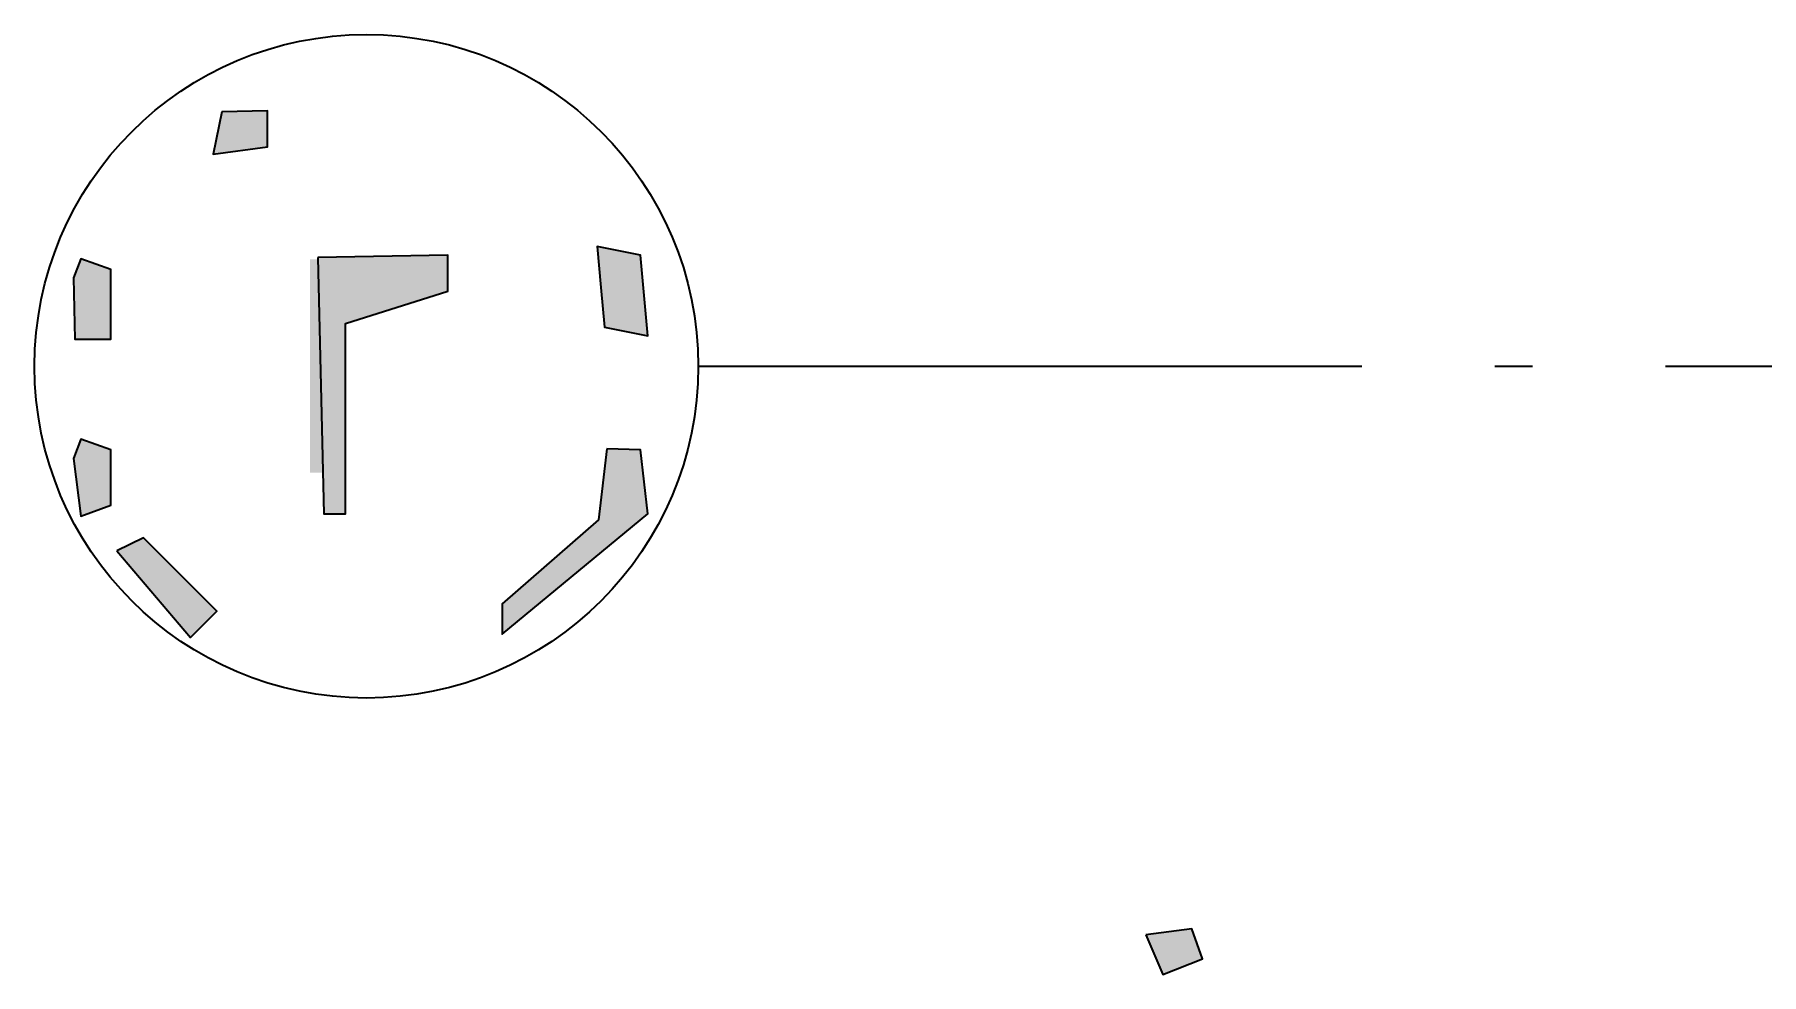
# Model space of a CAD drawing. Header units: millimetres. Extents: x -7200 to 93979, y -9600 to 40920.
# Drawn here: x -7200 to -3557, y 14917 to 16900 of the extents above; entities that cross this region are included whole.
import ezdxf
from ezdxf.enums import TextEntityAlignment as Align

# ---------------------------------------------------------------- set-up
doc = ezdxf.new("R2010")
doc.units = ezdxf.units.MM
doc.linetypes.add('ОСЕВАЯ', pattern=[2040, 1400, -280, 80, -280])
for name, color, linetype in [('ЗАЛИВКА', 7, 'Continuous'), ('МАРКИ', 1, 'Continuous'), ('ОСИ', 1, 'ОСЕВАЯ'), ('ПЛАН', 7, 'Continuous')]:
    doc.layers.add(name, color=color, linetype=linetype)
doc.styles.add('Arial', font='arial.ttf')

msp = doc.modelspace()

# ---------------------------------------------------------------- hatches: boundary and pattern name
at = {"layer": 'ЗАЛИВКА'}
for points in [[(-6805.2, 16736.7), (-6823, 16647.9), (-6708.8, 16663.1), (-6708.8, 16739.2)], [(-6602.2, 16429.5), (-6589.5, 15888.9), (-6543.8, 15888.9), (-6543.8, 16289.9), (-6328, 16358.5), (-6328, 16434.6)], [(-6005.6, 16366.1), (-5998, 16282.3), (-5906.6, 16264.5), (-5921.9, 16434.6), (-6013.2, 16452.4)], [(-7117.5, 16386.4), (-7114.9, 16256.9), (-7038.8, 16256.9), (-7038.8, 16404.2), (-7102.2, 16427)], [(-7117.5, 16005.6), (-7102.2, 15883.8), (-7038.8, 15906.6), (-7038.8, 16023.4), (-7102.2, 16046.2)], [(-5992.9, 16025.9), (-6010.7, 15876.2), (-6213.8, 15698.5), (-6213.8, 15635), (-5906.6, 15888.9), (-5921.9, 16023.4)], [(-7026.1, 15810.2), (-6871.2, 15627.4), (-6815.4, 15683.2), (-6970.2, 15838.1)], [(-4855.7, 15000.4), (-4820.2, 14916.6), (-4736.4, 14949.6), (-4759.2, 15013.1)]]:
    msp.add_hatch(color=7, dxfattribs=at).paths.add_polyline_path(points)

# ---------------------------------------------------------------- linework, layer by layer
at = {"layer": 'МАРКИ'}
msp.add_line((-5800, 16200), (-5800, 16200), dxfattribs=at)
msp.add_circle((-6500, 16200), 700, dxfattribs=at)
at = {"layer": 'ОСИ', "linetype": 'ОСЕВАЯ'}
msp.add_line((-5800, 16200), (91300, 16200), dxfattribs=at)
at = {"layer": 'ПЛАН'}
for points in [[(-6805.2, 16736.7), (-6823, 16647.9), (-6708.8, 16663.1), (-6708.8, 16739.2)], [(-6602.2, 16429.5), (-6589.5, 15888.9), (-6543.8, 15888.9), (-6543.8, 16289.9), (-6328, 16358.5), (-6328, 16434.6)], [(-6005.6, 16366.1), (-5998, 16282.3), (-5906.6, 16264.5), (-5921.9, 16434.6), (-6013.2, 16452.4)], [(-7117.5, 16386.4), (-7114.9, 16256.9), (-7038.8, 16256.9), (-7038.8, 16404.2), (-7102.2, 16427)], [(-7117.5, 16005.6), (-7102.2, 15883.8), (-7038.8, 15906.6), (-7038.8, 16023.4), (-7102.2, 16046.2)], [(-5992.9, 16025.9), (-6010.7, 15876.2), (-6213.8, 15698.5), (-6213.8, 15635), (-5906.6, 15888.9), (-5921.9, 16023.4)], [(-7026.1, 15810.2), (-6871.2, 15627.4), (-6815.4, 15683.2), (-6970.2, 15838.1)], [(-4855.7, 15000.4), (-4820.2, 14916.6), (-4736.4, 14949.6), (-4759.2, 15013.1)]]:
    msp.add_lwpolyline(points, close=True, dxfattribs=at)

# ---------------------------------------------------------------- texts
at = {"layer": 'МАРКИ', "style": 'Arial'}
msp.add_text('Г', height=450, dxfattribs=at).set_placement((-6500, 16200), align=Align.MIDDLE_CENTER)

doc.saveas('drawing.dxf')
